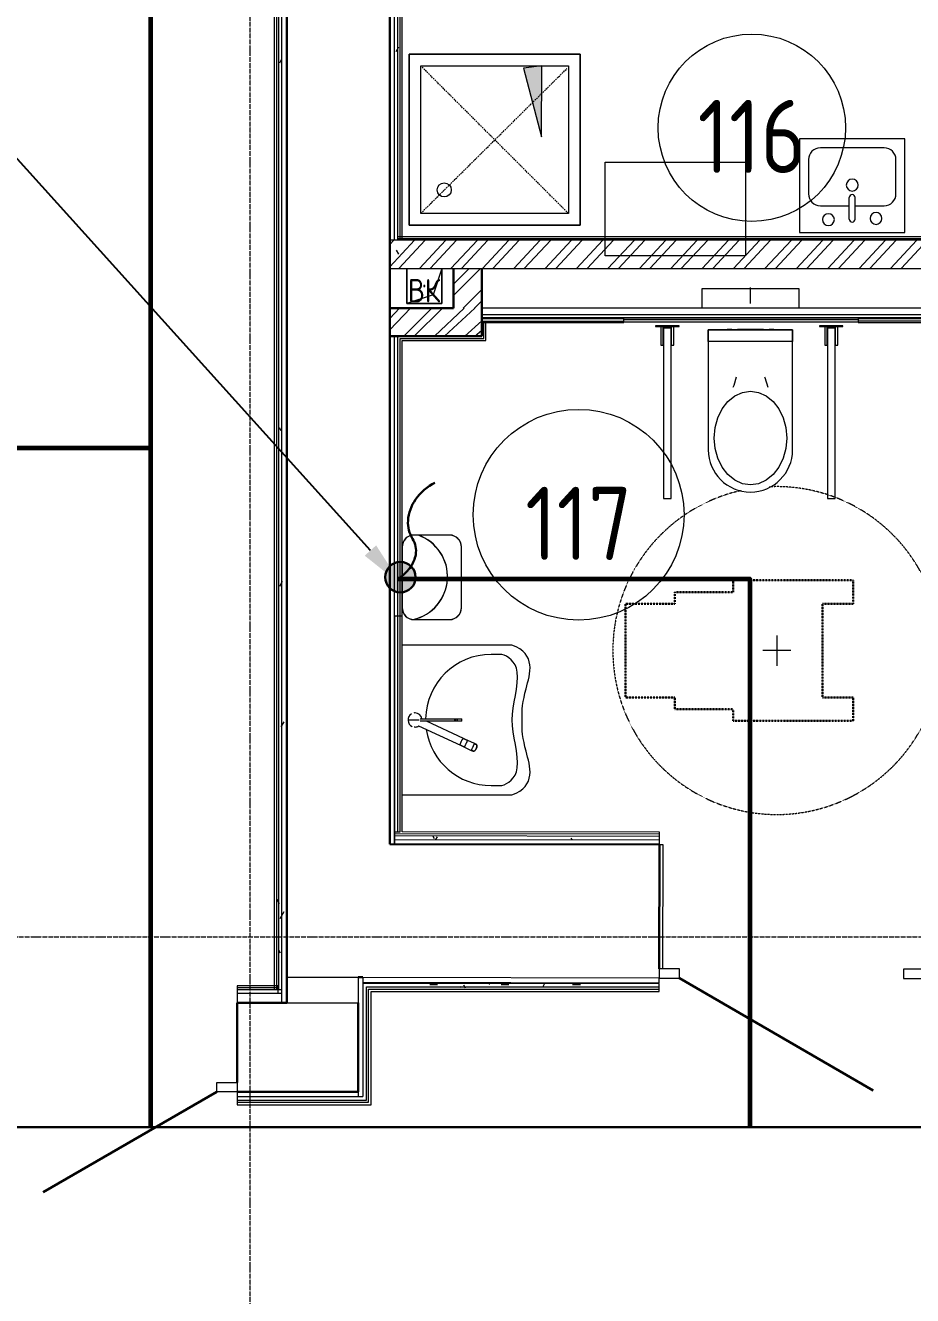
# Model space of a CAD drawing. Header units: millimetres. Extents: x -32 to 417638015, y -35 to 175284279.
# Drawn here: x 416273945 to 416277732, y 175243113 to 175248537 of the extents above; entities that cross this region are included whole.
import ezdxf
from ezdxf import colors
from ezdxf.entities.mleader import LeaderData, LeaderLine
from ezdxf.math import Vec2, Vec3

# ---------------------------------------------------------------- set-up
doc = ezdxf.new("R2010")
doc.units = ezdxf.units.MM
for name, pattern in [('200_ШТРИХ__ш1_п0_6_', [1.6, 1, -0.6]), ('ADSK_Линия сетки', [25, 20, -2.5, 0, -2.5]), ('HIDDEN', [9.524999999999999, 6.35, -3.174999999999999])]:
    doc.linetypes.add(name, pattern=pattern)
for name, color, linetype, lineweight in [('_ЭМ_гофра', 5, 'Continuous', 60), ('_ЭМ_ТХобщее_слой', 7, 'Continuous', 30), ('Аннотация', 7, 'Continuous', 18), ('Двери', 7, 'Continuous', 9), ('Мебель', 7, 'Continuous', 18), ('Обобщенные модели', 7, 'Continuous', 18), ('Оси', 253, 'Continuous', 9), ('Перекрытие', 7, 'Continuous', 18), ('Сантехника', 7, 'Continuous', 18), ('Стены внутренние', 7, 'Continuous', 18), ('Стены несущие', 7, 'Continuous', 30), ('Стены отделка', 7, 'Continuous', 30), ('Стены штриховка', 7, 'Continuous', 9), ('ТХ', 5, 'Continuous', 0), ('ШТРИХОВКА', 252, 'Continuous', 15), ('ЭМ_Лоток 1_2', 162, 'Continuous', 30), ('ЭОМ_Кабельный вывод', 1, 'Continuous', 35)]:
    doc.layers.add(name, color=color, linetype=linetype, lineweight=lineweight)
doc.layers.add('_ЭМ_Надписи', color=7, linetype='Continuous')
doc.layers.add('ЭОМ_Лотки рабочие', color=5, linetype='Continuous')
doc.layers.add('Линии', color=7, linetype='Continuous', lineweight=9, true_color=0x00a600)
doc.styles.add('GOST Common', font='GOST_Common.ttf', dxfattribs={"width": 0.9, "height": 349.9999999999996})
doc.styles.add('GOST Common_5', font='GOST_Common.ttf', dxfattribs={"width": 0.9, "height": 200})
doc.styles.add('ЭОМ', font='isocpeur.ttf', dxfattribs={"width": 0.85, "height": 250})
doc.linetypes.add('Cable in the tray', pattern='A,5,[130,ltypeshp.shx,S=1,R=0,X=0,Y=0],1.5,[130,ltypeshp.shx,S=1.5,R=90,X=0,Y=-1],1,[130,ltypeshp.shx,S=1,R=0,X=0.5,Y=0],5', length=12.5)
pattern_1 = [(0, (557.2005734382547, 188.9018102923583), (406.4, 101.6), [33.528, -271.272, 33.528, -271.272, -1625.6]), (0, (557.2005734382547, 188.9018102923583), (406.4, 101.6), [-609.6, 33.528, -576.072, 33.528, -271.272, -711.2]), (0, (557.2005734382547, 188.9018102923583), (406.4, 101.6), [-1524, 33.528, -169.672, 33.528, -474.472]), (120, (709.6005734382488, 239.7018102923575), (-291.1881810244989, 301.1527240979959), [33.52799999999996, -271.2719999999997, 33.52799999999996, -271.2719999999997, -1625.599999999999]), (120, (709.6005734382488, 239.7018102923575), (-291.1881810244989, 301.1527240979959), [-609.5999999999995, 33.52799999999996, -576.0719999999994, 33.52799999999996, -271.2719999999997, -711.1999999999995]), (120, (709.6005734382488, 239.7018102923575), (-291.1881810244989, 301.1527240979959), [-1523.999999999999, 33.52799999999996, -169.6719999999999, 33.52799999999996, -474.4719999999997]), (240, (760.4005734382372, 442.9018102923583), (-115.2118189755009, -402.7527240979958), [33.528, -271.272, 33.528, -271.272, -1625.6]), (240, (760.4005734382372, 442.9018102923583), (-115.2118189755009, -402.7527240979958), [-609.6, 33.528, -576.072, 33.528, -271.272, -711.2]), (240, (760.4005734382372, 442.9018102923583), (-115.2118189755009, -402.7527240979958), [-1524, 33.528, -169.672, 33.528, -474.472])]
pattern_2 = [(45, (-80088.8541239716, -137.1674539711785), (-67.35192090801866, 67.35192090801866), []), (45, (-80043.9528239716, -137.1674539711785), (-67.35192090801866, 67.35192090801866), [])]

# ---------------------------------------------------------------- blocks, each defined once
blk = doc.blocks.new('ТХ 1 этаж.')
at = {"layer": 'ТХ', "color": 252, "true_color": 0x939598}
blk.add_lwpolyline([(19078.07886979583, 14487.70455286757), (19078.07886979583, 14887.70455286757), (19678.07886979583, 14887.70455286757), (19678.07886979583, 14487.70455286757)], close=True, dxfattribs=at)
blk.add_lwpolyline([(18464.53877572418, 12984.95392945956), (18464.53877572418, 13244.74919370364, 0.414213562373095), (18414.53877572418, 13294.74919370364), (18261.67886976601, 13294.74919370364, 0.414213562373095), (18211.67886979581, 13244.74919370364), (18211.67886979581, 12984.95392945956, 0.414213562373095), (18261.67886979581, 12934.95392945956), (18414.53877572418, 12934.95392945956, 0.414213562373095)], format="xyb", close=True, dxfattribs=at)
blk.add_arc((18217.87488083245, 13118.01842663239), 187.6203580277616, 282.6521869710472, 70.3832653638703, dxfattribs=at)
blk = doc.blocks.new('1 этаж')
at = {"layer": 'Аннотация', "lineweight": 9}
blk.add_hatch(color=8, dxfattribs=at).paths.add_polyline_path([(11950.01762056944, 16551.51050131047), (11951.94346823019, 16854.09306082386), (11873.56371744454, 16844.28125618168)])
at = {"layer": 'Стены внутренние', "lineweight": 9}
h = blk.add_hatch(dxfattribs=at)
h.set_pattern_fill('FP_12', color=8, style=0, pattern_type=2)
h.set_pattern_definition(pattern_1)
h.paths.add_polyline_path([(10827.20057343825, 13184.18461963172), (10842.20057343828, 13184.18461963172), (10841.80265468202, 20254.06065439481), (10827.20057343825, 20254.06065439481), (10827.20057343825, 13565.80065126472)])
h = blk.add_hatch(dxfattribs=at)
h.set_pattern_fill('FP_12', color=8, style=0, pattern_type=2)
h.set_pattern_definition(pattern_1)
h.paths.add_polyline_path([(11322.20057343831, 16045.58391357237), (11337.20057343828, 16045.58391357237), (11337.20057343828, 17582.47751911656), (11322.20057343831, 17582.47751911656), (11322.20057343831, 16046.83714266822)])
h = blk.add_hatch(dxfattribs=at)
h.set_pattern_fill('FP_12', color=8, style=0, pattern_type=2)
h.set_pattern_definition(pattern_1)
h.paths.add_polyline_path([(11337.25209458472, 13583.56229090353), (11337.20057343828, 14503.52753709914), (11322.25209458472, 14503.52753709914), (11322.25209458472, 13583.59280417143)])
h = blk.add_hatch(dxfattribs=at)
h.set_pattern_fill('FP_12', color=8, style=0, pattern_type=2)
h.set_pattern_definition(pattern_1)
h.paths.add_polyline_path([(14277.19548660668, 13544.58173726717), (14277.20057343825, 13559.58120841387), (13876.09424904492, 13560.39769560401), (13583.22889943796, 13560.99344752907), (13583.19838623246, 13545.9934785643), (14262.20057343828, 13544.61224018736)])
h.paths.add_polyline_path([(12453.20072421964, 13548.29213999142), (12453.16003994687, 13563.29225378737), (11322.23211375962, 13565.5928075744), (11322.24096871255, 13550.59275852626), (12453.16003994687, 13548.2927623474)])
h = blk.add_hatch(dxfattribs=at)
h.set_pattern_fill('FP_12', color=8, style=0, pattern_type=2)
h.set_pattern_definition(pattern_1)
h.paths.add_polyline_path([(10842.20057343828, 12909.18461963166), (10842.20057343828, 13184.18461963172), (10827.20057343825, 13184.18461963172), (10827.20057343831, 12909.18461963166), (10832.60874032404, 12909.18461963166)])
h = blk.add_hatch(dxfattribs=at)
h.set_pattern_fill('FP_12', color=8, style=0, pattern_type=2)
h.set_pattern_definition(pattern_1)
h.paths.add_polyline_path([(11187.94412380451, 12452.68461963167), (11202.94412380451, 12453.69899012192), (11202.94412380451, 12935.58917363557), (11187.94412380451, 12935.58917363557), (11187.94412380451, 12453.26425991182)])
h = blk.add_hatch(dxfattribs=at)
h.set_pattern_fill('FP_12', color=8, style=0, pattern_type=2)
h.set_pattern_definition(pattern_1)
h.paths.add_polyline_path([(11764.92229798407, 12920.58917363552), (12451.92383963417, 12920.58917363552), (12451.95435290216, 12935.58917363557), (11202.94412380451, 12935.58917363562), (11202.94412380451, 12920.58917363559), (11322.20028443949, 12920.58917363552)])
h.paths.add_polyline_path([(14403.88723681014, 12920.58917363559), (14665.44412380451, 12920.58917363559), (14665.44412380451, 12933.79069285321), (13581.95751590497, 12935.58917363562), (13581.99820017873, 12920.58917363559), (14277.20066184999, 12920.58917363559)])
h = blk.add_hatch(dxfattribs=at)
h.set_pattern_fill('FP_12', color=8, style=0, pattern_type=2)
h.set_pattern_definition(pattern_1)
h.paths.add_polyline_path([(10825.70057343828, 12892.68461963172), (10825.70057343828, 12907.6846196317), (10650.38174886655, 12907.6846196317), (10650.38174886655, 12892.68461963172), (10709.33632245363, 12892.68461963172)])
h = blk.add_hatch(dxfattribs=at)
h.set_pattern_fill('FP_12', color=8, style=0, pattern_type=2)
h.set_pattern_definition(pattern_1)
h.paths.add_polyline_path([(11117.0886627099, 12437.68461963163), (11202.94412380451, 12437.68461963163), (11202.94412380451, 12452.68461963167), (10650.38174886655, 12452.68461963167), (10650.38174886655, 12437.68461963163), (11114.90260441913, 12437.68461963163)])
h.paths.add_polyline_path([(9595.381748866523, 12437.68461963169), (9620.381748866552, 12437.68461963169), (9620.381748866552, 12452.68461963167), (9156.38174886658, 12452.68461963167), (9156.38174886658, 12437.68461963169), (9457.200573438313, 12437.68461963169)])
at = {"layer": 'Стены штриховка', "lineweight": 9}
h = blk.add_hatch(dxfattribs=at)
h.set_pattern_fill('ANSI32', color=8, scale=10)
h.set_pattern_definition([(45, (-31496.66335460375, 188.9018102923583), (-67.35192090801866, 67.35192090801866), []), (45, (-31451.76205460375, 188.9018102923583), (-67.35192090801866, 67.35192090801866), [])])
h.paths.add_polyline_path([(14297.20057343831, 16109.08391357234), (11302.20057343828, 16109.08391357234), (11302.20057343828, 15989.08391357235), (14297.20057343828, 15989.08391357235)])
h.paths.add_polyline_path([(14297.20057343828, 15819.08391357235), (14297.20057343828, 15699.08391357238), (13744.70057343825, 15699.08391357238), (13744.70057343825, 15819.08391357235)])
h = blk.add_hatch(dxfattribs=at)
h.set_pattern_fill('ANSI32', color=8, scale=10)
h.set_pattern_definition(pattern_2)
h.paths.add_polyline_path([(11694.70057343831, 15989.08391357235), (11574.70057343828, 15989.08391357235), (11574.70057343828, 15819.08391357236), (11694.70057343831, 15819.08391357236)])
h = blk.add_hatch(dxfattribs=at)
h.set_pattern_fill('ANSI32', color=8, scale=10)
h.set_pattern_definition(pattern_2)
h.paths.add_polyline_path([(11302.20057343825, 15819.08391357235), (11302.20057343825, 15699.08391357238), (11694.70057343831, 15699.08391357238), (11694.70057343831, 15819.08391357235)])
at = {"layer": 'Аннотация', "color": 8, "lineweight": 9}
for p, q in [((11951.94346823019, 16854.09306082386), (11873.56371744454, 16844.28125618168)), ((11873.56371744454, 16844.28125618168), (11950.01762056944, 16551.51050131047)), ((11950.01762056944, 16551.51050131047), (11951.94346823019, 16854.09306082386))]:
    blk.add_line(p, q, dxfattribs=at)
at = {"layer": 'Двери', "color": 8}
for p, q in [((12452.0819067111, 12998.29327794949), (12452.00053816501, 12958.29336071008)), ((12539.08172670682, 12998.11630136174), (12452.0819067111, 12998.29327794949)), ((12539.00035816072, 12958.11638412233), (12539.08172670682, 12998.11630136174)), ((13495.07974872873, 12996.17159311015), (13494.99838018264, 12956.17167587074)), ((13582.07956872445, 12995.9946165224), (13495.07974872873, 12996.17159311015)), ((12452.00053816501, 12958.29336071008), (12539.00035816072, 12958.11638412233)), ((13494.99838018264, 12956.17167587074), (13581.99820017836, 12955.99469928299)), ((10563.38174886654, 12512.68461963166), (10650.38174886654, 12512.68461963166)), ((10563.38174886654, 12472.68461963166), (10563.38174886654, 12512.68461963166)), ((10650.38174886654, 12512.68461963166), (10650.38174886654, 12472.68461963166)), ((10650.38174886654, 12472.68461963166), (10563.38174886654, 12472.68461963166))]:
    blk.add_line(p, q, dxfattribs=at)
at = {"layer": 'Двери', "color": 8, "lineweight": 30}
for p, q in [((12539.00035816072, 12958.11638412233), (13365.94657707358, 12478.43320636254)), ((10563.38174886654, 12472.68461963166), (9822.064003227062, 12044.68461963166))]:
    blk.add_line(p, q, dxfattribs=at)
at = {"layer": 'Линии', "color": 8}
for centre, radius in [((12848.01765473699, 16589.54846323747), 400), ((12108.7519070725, 14937.05549178598), 450.0000000000006)]:
    blk.add_circle(centre, radius, dxfattribs=at)
at = {"layer": 'Мебель', "color": 8, "linetype": '200_ШТРИХ__ш1_п0_6_', "lineweight": 30}
for p, q in [((12768.86777773959, 14656.97910639493), (12768.86777773959, 14606.97910639493)), ((13280.06653598185, 14656.97910639492), (12768.86777773959, 14656.97910639493)), ((13280.06653598185, 14656.97910639492), (13280.06653598185, 14556.97910639492)), ((12518.86777773958, 14556.97910639493), (12518.86777773959, 14606.97910639493)), ((12768.86777773959, 14606.97910639493), (12518.86777773959, 14606.97910639493)), ((12518.86777773958, 14556.97910639493), (12308.86777773959, 14556.97910639493)), ((12308.86777773959, 14556.97910639493), (12308.86777773958, 14156.97910639493)), ((13150.06653598185, 14556.97910639492), (13280.06653598185, 14556.97910639492)), ((13150.06653598185, 14556.97910639492), (13150.06653598184, 14156.97910639492)), ((12518.86777773958, 14156.97910639493), (12308.86777773958, 14156.97910639493)), ((12518.86777773958, 14156.97910639493), (12518.86777773958, 14106.97910639493)), ((12768.86777773958, 14106.97910639492), (12518.86777773958, 14106.97910639493)), ((12768.86777773958, 14056.97910639492), (12768.86777773958, 14106.97910639492)), ((13150.06653598184, 14156.97910639492), (13280.06653598184, 14156.97910639492)), ((13280.06653598184, 14156.97910639492), (13280.06653598184, 14056.97910639492)), ((13280.06653598184, 14056.97910639492), (12768.86777773958, 14056.97910639492))]:
    blk.add_line(p, q, dxfattribs=at)
at = {"layer": 'Мебель', "color": 8}
for p, q in [((12954.70057343828, 14421.97910639492), (12954.70057343828, 14291.97910639492)), ((13015.06653598185, 14356.97910639492), (12895.06653598185, 14356.97910639492))]:
    blk.add_line(p, q, dxfattribs=at)
at = {"layer": 'Мебель', "color": 8, "linetype": '200_ШТРИХ__ш1_п0_6_', "lineweight": 9}
for radius, start, end in [(699.9999999999999, 102.5117130914647, 270), (700.0000000000006, 270, 92.54187061260528)]:
    blk.add_arc((12954.70057343828, 14356.97910639492), radius, start, end, dxfattribs=at)
at = {"layer": 'Обобщенные модели', "color": 8}
for p, q in [((11374.70057343828, 15839.08391357234), (11374.70057343828, 15989.08391357235)), ((11374.70057343828, 15989.08391357235), (11374.70057343828, 15839.08391357234)), ((11524.70057343828, 15989.08391357235), (11487.20057343829, 15876.58391357234)), ((11524.70057343828, 15989.08391357235), (11524.70057343828, 15839.08391357234)), ((11524.70057343828, 15839.08391357234), (11524.70057343828, 15989.08391357235)), ((11487.20057343829, 15876.58391357234), (11374.70057343828, 15839.08391357234)), ((11524.70057343828, 15839.08391357234), (11374.70057343828, 15839.08391357234)), ((11374.70057343828, 15839.08391357234), (11524.70057343828, 15839.08391357234)), ((12537.20057343829, 15744.08391357237), (12437.2005734383, 15744.08391357237)), ((12437.2005734383, 15744.08391357237), (12437.2005734383, 15741.08391357234)), ((12437.2005734383, 15741.08391357234), (12537.20057343829, 15741.08391357234)), ((12459.00057343829, 15741.08391357234), (12470.20057343829, 15741.08391357234)), ((12459.00057343828, 15741.08391357234), (12459.00057343828, 15661.08391357234)), ((12470.20057343828, 15661.08391357234), (12470.20057343828, 15741.08391357234)), ((12470.63844106178, 15735.14604594886), (12470.63844106178, 15739.8462798616)), ((12471.2005734383, 15734.58391357234), (12470.63844106178, 15735.14604594886)), ((12471.2005734383, 15734.58391357234), (12503.2005734383, 15734.58391357234)), ((12471.2005734383, 15734.58391357234), (12471.2005734383, 15006.08391357235)), ((12503.2005734383, 15734.58391357237), (12503.7627058148, 15735.14604594887)), ((12503.20057343831, 15006.08391357235), (12503.20057343831, 15734.58391357234)), ((12503.7627058148, 15735.14604594887), (12503.7627058148, 15739.8462798616)), ((12504.20057343829, 15741.08391357234), (12515.40057343829, 15741.08391357234)), ((12504.2005734383, 15741.08391357234), (12504.2005734383, 15661.08391357234)), ((12515.4005734383, 15661.08391357234), (12515.4005734383, 15741.08391357234)), ((12537.20057343829, 15741.08391357234), (12537.20057343829, 15744.08391357237)), ((13237.20057343829, 15744.08391357237), (13137.2005734383, 15744.08391357237)), ((13137.2005734383, 15744.08391357237), (13137.2005734383, 15741.08391357234)), ((13137.2005734383, 15741.08391357234), (13237.20057343829, 15741.08391357234)), ((13159.00057343829, 15741.08391357234), (13170.20057343829, 15741.08391357234)), ((13159.00057343828, 15741.08391357234), (13159.00057343828, 15661.08391357234)), ((13170.20057343828, 15661.08391357234), (13170.20057343828, 15741.08391357234)), ((13170.63844106178, 15735.14604594886), (13170.63844106178, 15739.8462798616)), ((13171.2005734383, 15734.58391357234), (13170.63844106178, 15735.14604594886)), ((13171.2005734383, 15734.58391357234), (13203.2005734383, 15734.58391357234)), ((13171.2005734383, 15734.58391357234), (13171.2005734383, 15006.08391357235)), ((13203.2005734383, 15734.58391357237), (13203.7627058148, 15735.14604594887)), ((13203.20057343831, 15006.08391357235), (13203.20057343831, 15734.58391357234)), ((13203.7627058148, 15735.14604594887), (13203.7627058148, 15739.8462798616)), ((13204.20057343829, 15741.08391357234), (13215.40057343829, 15741.08391357234)), ((13204.2005734383, 15741.08391357234), (13204.2005734383, 15661.08391357234)), ((13215.4005734383, 15661.08391357234), (13215.4005734383, 15741.08391357234)), ((13237.20057343829, 15741.08391357234), (13237.20057343829, 15744.08391357237)), ((12459.00057343828, 15661.08391357234), (12470.20057343828, 15661.08391357234)), ((12504.2005734383, 15661.08391357234), (12515.4005734383, 15661.08391357234)), ((13159.00057343828, 15661.08391357234), (13170.20057343828, 15661.08391357234)), ((13204.2005734383, 15661.08391357234), (13215.4005734383, 15661.08391357234)), ((12471.2005734383, 15006.08391357235), (12503.20057343831, 15006.08391357235)), ((13171.2005734383, 15006.08391357235), (13203.20057343831, 15006.08391357235))]:
    blk.add_line(p, q, dxfattribs=at)
for centre, radius, start, end in [((11449.70057343828, 15914.08391357234), 2.500000000000002, 0, 180), ((11449.70057343828, 15914.08391357234), 2.499999999999998, 120.0000000000103, 180), ((11449.70057343828, 15914.08391357234), 2.500000000000002, 180, 0), ((11449.70057343828, 15914.08391357234), 2.499999999999999, 239.9999999999897, 345.0000000000056), ((11449.70057343828, 15914.08391357234), 2.500000000000002, 14.99999999999445, 90), ((12471.87607477252, 15739.8462798616), 1.237633710743427, 90, 180), ((12502.52507210405, 15739.8462798616), 1.237633710743428, 0, 90), ((13171.87607477252, 15739.8462798616), 1.237633710743427, 90, 180), ((13202.52507210405, 15739.8462798616), 1.237633710743428, 0, 90)]:
    blk.add_arc(centre, radius, start, end, dxfattribs=at)
at = {"layer": 'Оси', "color": 8, "linetype": 'ADSK_Линия сетки'}
for p, q in [((10706.76592647669, -4162.595295516306), (10706.76592647674, 21955.21979350086)), ((-9557.527964694405, 13133.90181029196), (56672.20057343819, 13133.90181029175))]:
    blk.add_line(p, q, dxfattribs=at)
at = {"layer": 'Перекрытие', "color": 8}
for p, q in [((12453.16003994687, 13528.29218137169), (12468.1600089116, 13528.2616681669)), ((12468.1600089116, 13528.2616681669), (12467.08187567588, 12998.2627647447))]:
    blk.add_line(p, q, dxfattribs=at)
at = {"layer": 'Сантехника', "color": 8}
for p, q in [((12114.70057343829, 16904.08391357234), (11384.70057343829, 16904.08391357234)), ((11384.70057343829, 16904.08391357234), (11384.70057343828, 16174.08391357234)), ((11384.70057343829, 16904.08391357234), (12114.70057343829, 16904.08391357234)), ((11384.70057343828, 16174.08391357234), (11384.70057343829, 16904.08391357234)), ((12114.70057343828, 16174.08391357234), (12114.70057343829, 16904.08391357234)), ((12114.70057343829, 16904.08391357234), (12114.70057343828, 16174.08391357234)), ((11434.70057343825, 16854.08391357236), (12064.70057343824, 16854.08391357235)), ((11434.70057343824, 16224.08391357237), (11434.70057343825, 16854.08391357236)), ((12064.70057343824, 16854.08391357235), (12064.70057343823, 16224.08391357236)), ((13501.60057343827, 16542.28391357233), (13051.60057343827, 16542.28391357233)), ((13051.60057343827, 16542.28391357233), (13051.60057343827, 16142.28391357233)), ((13501.60057343827, 16542.28391357232), (13051.60057343827, 16542.28391357232)), ((13051.60057343827, 16542.28391357232), (13051.60057343827, 16142.28391357233)), ((13412.70057343827, 16504.18391357233), (13140.50057343827, 16504.18391357233)), ((13501.60057343827, 16142.28391357233), (13501.60057343827, 16542.28391357233)), ((13501.60057343827, 16142.28391357233), (13501.60057343827, 16542.28391357232)), ((13089.70057343827, 16453.38391357234), (13089.70057343827, 16307.38391357234)), ((13463.50057343827, 16307.38391357233), (13463.50057343827, 16453.38391357233)), ((13263.90057343828, 16199.43391357233), (13263.90057343828, 16291.48391357233)), ((13289.30057343828, 16199.43391357233), (13289.30057343828, 16291.48391357233)), ((12064.70057343823, 16224.08391357236), (11434.70057343824, 16224.08391357237)), ((13140.50057343828, 16256.58391357234), (13263.90057343828, 16256.58391357234)), ((13289.30057343828, 16256.58391357234), (13412.70057343827, 16256.58391357234)), ((11384.70057343828, 16174.08391357234), (12114.70057343828, 16174.08391357234)), ((12114.70057343828, 16174.08391357234), (11384.70057343828, 16174.08391357234)), ((13051.60057343827, 16142.28391357233), (13501.60057343827, 16142.28391357233)), ((13051.60057343827, 16142.28391357233), (13501.60057343827, 16142.28391357233)), ((12634.20057343825, 15901.20028606358), (12634.20057343825, 15819.08391357236)), ((13050.20057333377, 15901.20028606358), (12634.20057343825, 15901.20028606358)), ((12842.20057343825, 15839.50028606359), (12842.20057343825, 15907.50028606359)), ((13050.20057333377, 15819.08391357235), (13050.20057333377, 15901.20028606358)), ((12514.70057343826, 15776.20028606356), (12514.70057343826, 15779.08391357237)), ((12587.20057343826, 15779.08391357237), (12587.20057343826, 15776.20028606356)), ((13097.20057333378, 15776.20028606356), (13097.20057333378, 15779.08391357237)), ((13169.70057343827, 15779.08391357236), (13169.70057343827, 15776.20028606356)), ((12662.20047066109, 15727.20028606357), (12662.20047066109, 15214.12351567671)), ((13022.20067621542, 15727.20028606357), (12662.20047066109, 15727.20028606357)), ((12662.20047055661, 15727.20028606357), (13022.20067631991, 15727.20028606357)), ((12662.20047055661, 15677.20028606357), (12662.20047055661, 15727.20028606357)), ((13022.20067631991, 15677.20028606357), (12662.20047055661, 15677.20028606357)), ((12742.20057343827, 15728.20028606359), (12742.20057343827, 15727.20028606359)), ((12762.20057343825, 15728.20028606357), (12742.20057343825, 15728.20028606357)), ((12762.20057343825, 15728.20028606357), (12742.20057343825, 15728.20028606357)), ((12762.20057343827, 15727.20028606359), (12762.20057343827, 15728.20028606359)), ((12787.20057343827, 15728.20028606359), (12787.20057343827, 15727.20028606359)), ((12897.20057343825, 15728.20028606357), (12787.20057343825, 15728.20028606357)), ((12789.07465299236, 15728.20028606357), (12787.20057343825, 15728.20028606357)), ((12897.20057343825, 15728.20028606357), (12895.32649388415, 15728.20028606357)), ((12897.20057343827, 15727.20028606359), (12897.20057343827, 15728.20028606359)), ((12922.20057343827, 15728.20028606359), (12922.20057343827, 15727.2002860636)), ((12942.20057343825, 15728.20028606357), (12922.20057343825, 15728.20028606357)), ((12942.20057343825, 15728.20028606357), (12922.20057343825, 15728.20028606357)), ((12942.20057343827, 15727.2002860636), (12942.20057343827, 15728.20028606359)), ((13022.20067621542, 15214.12351567671), (13022.20067621542, 15727.20028606357)), ((13022.20067631991, 15727.20028606357), (13022.20067631991, 15677.20028606357)), ((11823.17653072794, 14380.55629989976), (11355.25209458472, 14380.55629989973)), ((11780.20057343827, 14340.55629989976), (11735.20057343827, 14340.55629989975)), ((11380.20057343829, 14060.55629989975), (11428.0678593485, 14060.55629989974)), ((11578.02731211442, 14055.55629989975), (11432.2213914957, 14055.55629989974)), ((11432.38731128649, 14065.55629989974), (11578.02731211442, 14065.55629989975)), ((11617.59662444297, 13981.57475205165), (11458.94268309269, 14055.55629989975)), ((11578.02731211442, 14065.55629989975), (11583.93389286191, 14065.55629989975)), ((11578.02731211442, 14065.55629989975), (11578.02731211442, 14055.55629989975)), ((11583.93389286191, 14055.55629989975), (11578.02731211442, 14055.55629989975)), ((11583.93389286191, 14065.55629989975), (11591.98002381708, 14065.55629989975)), ((11583.93389286191, 14055.55629989975), (11583.93389286191, 14065.55629989975)), ((11591.98002381708, 14055.55629989975), (11583.93389286191, 14055.55629989975)), ((11591.98002381708, 14065.55629989975), (11610.05237591442, 14065.55629989975)), ((11591.98002381708, 14055.55629989975), (11591.98002381708, 14065.55629989975)), ((11610.05237591442, 14055.55629989975), (11591.98002381708, 14055.55629989975)), ((11610.05237591442, 14055.55629989975), (11610.05237591442, 14065.55629989975)), ((11425.47998454532, 14035.70257448197), (11604.01556116001, 13952.45006785344)), ((11621.48485667179, 13944.30400157372), (11650.4990962956, 13930.7744394416)), ((11664.08015957858, 13959.89912363981), (11635.06591995476, 13973.42868577193)), ((11669.87643600331, 13956.8944087202), (11671.31823143621, 13956.52395530229)), ((11735.2005734383, 13780.55629989975), (11780.2005734383, 13780.55629989975)), ((11355.25209458472, 13740.55629989973), (11823.17653072798, 13740.55629989976))]:
    blk.add_line(p, q, dxfattribs=at)
at = {"layer": 'Сантехника', "color": 8, "linetype": 'HIDDEN', "lineweight": 9}
for p, q in [((12064.70057343823, 16224.08391357236), (11434.70057343825, 16854.08391357236)), ((11434.70057343824, 16224.08391357237), (12059.35536705895, 16843.33910612774))]:
    blk.add_line(p, q, dxfattribs=at)
at = {"layer": 'Сантехника', "color": 8, "flags": 128}
for points in [[(12780.46117149986, 15524.97681773161), (12770.53987826288, 15489.55758406372), (12767.20497796063, 15480.92784437829)], [(12917.19616891592, 15480.92784437828), (12904.47603466683, 15522.32836830936), (12903.93997537668, 15524.97681773161)], [(12842.20057343825, 15064.70028606357), (12807.70982867502, 15069.71470362721), (12774.94859387503, 15084.50651248309), (12745.55965415015, 15108.33398956997), (12721.01669365571, 15140.00232569183), (12702.55039891338, 15177.92353824006), (12691.08674705007, 15220.19609927231), (12687.20057343825, 15264.70028606357), (12691.08674705007, 15309.20447285484), (12702.55039891338, 15351.47703388708), (12721.01669365571, 15389.39824643532), (12745.55965415015, 15421.06658255718), (12774.94859387503, 15444.89405964406), (12807.70982867502, 15459.68586849994), (12842.20057343825, 15464.70028606357)], [(12842.20057343825, 15464.70028606357), (12876.69131820148, 15459.68586849994), (12909.45255300147, 15444.89405964406), (12938.84149272636, 15421.06658255718), (12963.3844532208, 15389.39824643532), (12981.85074796313, 15351.47703388708), (12993.31439982643, 15309.20447285484), (12997.20057343825, 15264.70028606357), (12993.31439982643, 15220.19609927231), (12981.85074796313, 15177.92353824006), (12963.3844532208, 15140.00232569183), (12938.84149272636, 15108.33398956997), (12909.45255300148, 15084.50651248309), (12876.69131820148, 15069.71470362721), (12842.20057343825, 15064.70028606357)], [(11621.48485667179, 13944.30400157372), (11612.53090915698, 13948.4792958706), (11604.01556116001, 13952.45006785344)], [(11604.01556116001, 13952.45006785344), (11612.53090915698, 13948.4792958706), (11621.48485667179, 13944.30400157372)], [(11617.59662444297, 13981.57475205165), (11626.11197243995, 13977.60398006881), (11635.06591995476, 13973.42868577193)], [(11635.06591995476, 13973.42868577193), (11626.11197243995, 13977.60398006881), (11617.59662444297, 13981.57475205165)], [(11674.10054022919, 13952.57107011386), (11674.40822068606, 13950.45600598258), (11674.37943185435, 13948.0516754931), (11674.01515410321, 13945.43995523656), (11673.32779247453, 13942.70978421388), (11672.3407542442, 13939.95413512477), (11671.08765181531, 13937.26684829392), (11669.61115808816, 13934.7394360513), (11667.96155328576, 13932.45796638954), (11666.19501272118, 13930.50013202165), (11664.37169381461, 13928.93260464887), (11662.55368750458, 13927.80876453583), (11660.80290381553, 13927.16688270969), (11659.17896358615, 13927.02881768618), (11657.73716815325, 13927.39927110409)], [(11664.08015957858, 13959.89912363981), (11668.91586337072, 13957.64419792896), (11671.31823143623, 13956.5239553023)], [(11671.31823143623, 13956.5239553023), (11668.91586337072, 13957.64419792896), (11664.08015957858, 13959.89912363981)], [(11671.31823143621, 13956.52395530229), (11672.52878345841, 13955.65759878981), (11673.46686817268, 13954.32484191469)], [(11657.73716815326, 13927.39927110411), (11655.33480008776, 13928.51951373076), (11650.4990962956, 13930.7744394416)], [(11650.4990962956, 13930.7744394416), (11655.33480008776, 13928.51951373076), (11657.73716815326, 13927.39927110411)], [(11657.73716815325, 13927.39927110409), (11656.52661613105, 13928.26562761658), (11655.58853141678, 13929.5983844917)]]:
    blk.add_lwpolyline(points, dxfattribs=at)
at = {"layer": 'Сантехника', "color": 8}
blk.add_circle((11534.70057343827, 16324.08391357235), 30.00000000000216, dxfattribs=at)
for centre, radius, start, end in [((13140.50057343827, 16453.38391357234), 50.79999999999804, 90, 180), ((13412.70057343827, 16453.38391357233), 50.79999999999976, 0, 90), ((13276.60057343827, 16344.62931468597), 25.39999999999977, 0, 180), ((13276.60057343827, 16344.62931468597), 25.39999999999978, 180, 0), ((13140.50057343828, 16307.38391357234), 50.80000000000864, 180, 270), ((13276.60057343827, 16291.48391357233), 12.69999999999997, 0, 180), ((13412.70057343828, 16307.38391357233), 50.79999999999228, 270, 0), ((13175.00057343827, 16197.31598236502), 25.40000000000013, 0, 180), ((13378.20057343827, 16202.51270712633), 25.40000000000022, 0, 180), ((13175.00057343827, 16197.31598236502), 25.40000000000011, 180, 0), ((13276.60057343827, 16199.43391357233), 12.7, 180, 0), ((13378.20057343827, 16202.51270712633), 25.40000000000019, 180, 0), ((12842.2005734905, 15214.12351567671), 180.0001028294098, 180, 0), ((11735.20057343828, 14060.55629989975), 280.0000000000011, 90, 178.9749886893195), ((11410.20057343829, 14060.55629989974), 29.99999999999999, 120.0000000000103, 246.7227483284272), ((11410.20057343829, 14060.55629989974), 30.00000000000001, 90, 98.86365035090331), ((11410.20057343829, 14060.55629989974), 29.99999999999999, 9.659258262919696, 90), ((11410.20057343829, 14060.55629989974), 29.99999999999998, 261.9055799764085, 270), ((11410.20057343829, 14060.55629989974), 30.00000000000003, 270, 302.9544311925608), ((11735.20057343828, 14060.55629989975), 280.000000000001, 188.3259133130696, 270)]:
    blk.add_arc(centre, radius, start, end, dxfattribs=at)
for points, knots in [([(11868.14959783272, 14060.55629989977), (11864.03392901888, 14101.7988063397), (11878.7425694985, 14191.60721494176), (11930.00268978364, 14341.67475776251), (11823.17653072794, 14380.55629989976)], [-0.7155520420269466, -0.7155520420269466, -0.7155520420269466, -0.7155520420269466, -0.3972744194320854, 0, 0, 0, 0]), ([(11825.20057343828, 14060.55629989976), (11825.20057343828, 14122.26811886456), (11878.55363960733, 14289.82739255261), (11805.98881169561, 14333.38047000416), (11780.20057343827, 14340.55629989976)], [0, 0, 0, 0, 0.3523533685008948, 0.6664917107250055, 0.6664917107250055, 0.6664917107250055, 0.6664917107250055]), ([(11780.2005734383, 13780.55629989975), (11805.98881169564, 13787.73212979536), (11878.55363960736, 13831.28520724691), (11825.20057343829, 13998.84448093495), (11825.20057343828, 14060.55629989976)], [0, 0, 0, 0, 0.3141383422241107, 0.6664917107250055, 0.6664917107250055, 0.6664917107250055, 0.6664917107250055]), ([(11823.17653072798, 13740.55629989976), (11930.00268978368, 13779.43784203703), (11878.74256949852, 13929.50538485778), (11864.03392901888, 14019.31379345983), (11868.14959783272, 14060.55629989977)], [-0.7155520420269466, -0.7155520420269466, -0.7155520420269466, -0.7155520420269466, -0.3182776225948611, 0, 0, 0, 0]), ([(11604.01556115999, 13952.45006785343), (11603.79743648911, 13952.5517810579), (11603.47522112343, 13952.95162297272), (11603.27993674542, 13953.96799704632), (11603.31318840347, 13955.2574565555), (11603.49922066093, 13956.60515117022), (11603.78731098811, 13958.00284689465), (11604.31317273972, 13960.02885229347), (11605.25200143793, 13962.9169288116), (11606.67268282291, 13966.50937764242), (11608.53440038069, 13970.50478811787), (11610.57442418123, 13974.26684153552), (11612.45947064785, 13977.21636751651), (11614.05879261809, 13979.29243575562), (11615.30211433253, 13980.63754719673), (11616.58681798063, 13981.60424023025), (11617.30483536465, 13981.71081553342), (11617.59662444296, 13981.57475205164)], [-1, -1, -1, -1, -0.9583333333333333, -0.9166666666666666, -0.875, -0.8333333333333333, -0.7916666666666666, -0.75, -0.6666666666666666, -0.5555555555555556, -0.4444444444444444, -0.3333333333333333, -0.2222222222222222, -0.1666666666666667, -0.1111111111111111, -0.05555555555555555, 0, 0, 0, 0]), ([(11621.48485667178, 13944.30400157372), (11621.47273479572, 13944.30965409735), (11621.6180063707, 13944.68005572179), (11622.18739970638, 13945.97070628516), (11622.89774263276, 13947.54534057606), (11623.68187134086, 13949.26693734997), (11624.55456099149, 13951.16902076447), (11625.74525586297, 13953.75221699821), (11627.21781213646, 13956.92877723376), (11629.07882942265, 13960.91988433081), (11630.75058273329, 13964.48373353198), (11631.9923613436, 13967.11304682334), (11632.86810164971, 13968.95808415919), (11633.47287239972, 13970.2237913068), (11634.04325548938, 13971.40932724279), (11634.56425581755, 13972.47955780065), (11634.94328483609, 13973.23471474487), (11635.05679937139, 13973.43293876979), (11635.06591995475, 13973.42868577192)], [0, 0, 0, 0, 0.05555555555555555, 0.1111111111111111, 0.1666666666666667, 0.2222222222222222, 0.2777777777777778, 0.3333333333333333, 0.4444444444444444, 0.5555555555555556, 0.6666666666666666, 0.75, 0.7916666666666666, 0.8333333333333333, 0.875, 0.9166666666666666, 0.9583333333333333, 1, 1, 1, 1]), ([(11650.49909629559, 13930.77443944159), (11650.52439467971, 13930.76264261134), (11650.73241372566, 13931.10263492932), (11651.3646172062, 13932.36093800854), (11652.12369413604, 13933.91184108044), (11652.94882433906, 13935.61514245844), (11653.84825523694, 13937.5017935023), (11655.06649973482, 13940.06912532783), (11656.55935960074, 13943.24503256098), (11658.4253078015, 13947.24568666021), (11660.21301259988, 13951.11394374379), (11661.65905371837, 13954.27195431947), (11662.70822988192, 13956.60873783073), (11663.41614799776, 13958.20481738329), (11663.97768531985, 13959.50652793613), (11664.10555382761, 13959.88728210699), (11664.08015957856, 13959.89912363979)], [-1, -1, -1, -1, -0.9444444444444444, -0.8888888888888888, -0.8333333333333333, -0.7777777777777778, -0.7222222222222222, -0.6666666666666666, -0.5555555555555556, -0.4444444444444444, -0.3333333333333333, -0.2222222222222222, -0.1666666666666667, -0.1111111111111111, -0.05555555555555555, 0, 0, 0, 0]), ([(11657.73716815325, 13927.39927110409), (11658.39293091948, 13927.09348390426), (11659.79470229713, 13926.87612207314), (11661.93230067099, 13927.4306430494), (11663.79915117162, 13928.46436345174), (11665.47613972461, 13929.77060660991), (11667.05445555966, 13931.34151780833), (11668.45287575501, 13933.0389997245), (11669.6851646503, 13934.80712426846), (11671.14352504262, 13937.25135870597), (11672.70087434089, 13940.59115274011), (11673.97308057695, 13944.69917551415), (11674.49562356321, 13948.28886069679), (11674.4048246625, 13951.15772597381), (11673.99691510454, 13953.2735205189), (11673.04725255886, 13955.27805085524), (11671.97624212082, 13956.21711988092), (11671.31823143621, 13956.52395530229)], [0, 0, 0, 0, 0.05555555555555555, 0.1111111111111111, 0.1666666666666667, 0.2222222222222222, 0.2777777777777778, 0.3333333333333333, 0.3888888888888888, 0.4444444444444444, 0.5555555555555556, 0.6666666666666666, 0.7777777777777778, 0.8333333333333333, 0.8888888888888888, 0.9444444444444444, 1, 1, 1, 1]), ([(11655.3296115695, 13930.17094129318), (11655.39850568205, 13929.99922087566), (11655.62136697886, 13929.49670814282), (11656.27047202517, 13928.41886765863), (11657.07623329678, 13927.7074700892), (11657.73716815325, 13927.39927110409)], [0.9025760039896535, 0.9025760039896535, 0.9025760039896535, 0.9025760039896535, 0.9166666666666666, 0.9444444444444444, 1, 1, 1, 1])]:
    blk.add_open_spline(points, degree=3, knots=knots, dxfattribs=at)
blk.add_open_spline([(11671.31823143621, 13956.52395530229), (11670.86909401012, 13956.73339152365), (11670.39913943271, 13956.8504339241), (11669.92092603937, 13956.89130378286)], degree=3, dxfattribs=at)
at = {"layer": 'Стены внутренние', "color": 8}
for p, q in [((10862.20057343828, 12962.68461963165), (11167.20057343828, 12962.68461963165)), ((10862.20057343828, 12852.68461963164), (11167.20057343828, 12852.68461963164))]:
    blk.add_line(p, q, dxfattribs=at)
at = {"layer": 'Стены несущие', "color": 8}
for p, q in [((10862.20057343828, 20291.4267533554), (10862.20057343828, 12852.68461963164)), ((11302.20057343825, 13530.63348367589), (11302.20057343831, 20291.4267533554)), ((11574.70057343828, 15989.08391357235), (11574.70057343828, 15819.08391357235)), ((11694.70057343834, 15699.08391357238), (11694.70057343834, 15989.08391357235)), ((11574.70057343828, 15819.08391357235), (11302.20057343825, 15819.08391357235)), ((11302.20057343825, 15699.08391357238), (11694.70057343834, 15699.08391357238)), ((12453.16003994687, 13528.29218137169), (11302.20057343825, 13530.63348367589)), ((12452.08190671125, 12998.29327794948), (12453.16003994687, 13528.29218137169)), ((11167.94412380451, 12962.68461963165), (11187.94412380451, 12962.68461963165)), ((12452.0005381644, 12958.29336071001), (12452.00053816516, 12958.29336071008)), ((10650.38174886652, 12852.68461963164), (10650.38174886652, 12512.68461963166)), ((10650.38174886652, 12852.68461963164), (10862.20057343828, 12852.68461963164)), ((11167.94412380451, 12472.68461963166), (11167.94412380451, 12852.68461963164)), ((10650.38174886652, 12472.68461963166), (11167.94412380451, 12472.68461963166))]:
    blk.add_line(p, q, dxfattribs=at)
at = {"layer": 'Стены отделка', "color": 8, "lineweight": 9}
for p, q in [((10809.20057343828, 20254.06065439479), (10809.20057343828, 12909.18461963164)), ((10842.20057343828, 12852.68461963164), (10842.20057343828, 20270.56065439479)), ((11322.20057343828, 16109.08391357234), (11322.20057343831, 17598.82302977946)), ((11355.20057343825, 16109.08391357234), (11355.20057343825, 17582.47751911655)), ((14260.70057343823, 16124.08391357232), (11338.70057343825, 16124.08391357232)), ((14297.20057343831, 16109.08391357234), (11302.20057343825, 16109.08391357234)), ((11302.20057343825, 15989.08391357235), (14297.20057343831, 15989.08391357235)), ((13744.70057343825, 15819.08391357235), (11694.70057343834, 15819.08391357235)), ((11694.70057343834, 15779.08391357236), (13744.70057343825, 15779.08391357236)), ((12302.20057343828, 15773.20028606354), (11694.70057343834, 15773.20028606354)), ((11694.70057343834, 15758.20028606356), (12302.20057343828, 15758.20028606356)), ((11712.70057343834, 15681.08391357238), (11712.70057343834, 15764.20028606354)), ((13302.20057343828, 15776.20028606359), (12302.20057343828, 15776.20028606359)), ((12302.20057343828, 15758.20028606356), (12302.20057343828, 15776.20028606359)), ((12302.20057343828, 15761.20028606354), (13302.20057343828, 15761.20028606354)), ((13302.20057343828, 15776.20028606359), (13302.20057343828, 15758.20028606356)), ((13744.70057343825, 15773.20028606354), (13302.20057343828, 15773.20028606354)), ((13302.20057343828, 15758.20028606356), (13744.70057343825, 15758.20028606356)), ((11322.20057343825, 13530.63348367589), (11322.20057343828, 15699.08391357237)), ((11355.20057343825, 14503.52753709912), (11355.20057343825, 15681.08391357238)), ((11355.20057343825, 15681.08391357238), (11712.70057343831, 15681.08391357238)), ((11355.25209458472, 14503.52753709912), (11322.20057343825, 14503.52753709912)), ((11322.25209458472, 14503.52753709912), (11322.25209458472, 13583.5928041714)), ((11355.25209458472, 13583.52567498202), (11355.25209458472, 14503.52753709912)), ((11322.26872960536, 13583.59277033217), (11322.20160055481, 13550.59283860969)), ((12453.2678532702, 13581.29207171389), (11355.25209458472, 13583.52567498202)), ((12453.20072421944, 13548.2921399914), (12453.2678532702, 13581.29207171389)), ((11302.20057343825, 13530.63348367589), (11322.20057343825, 13530.63348367589)), ((11322.24096871252, 13550.59275852624), (11322.20028443946, 13530.59279990653)), ((12453.16003994603, 13528.29218137169), (12453.20072421964, 13548.2921399914)), ((10650.38174886652, 12925.68461963164), (10650.38174886652, 12852.68461963164)), ((10825.70057343828, 12925.68461963164), (10650.38174886652, 12925.68461963164)), ((10825.70057343828, 12892.6846196317), (10825.70057343828, 12925.68461963164)), ((11167.94412380451, 12962.68461963165), (11167.94412380451, 12452.68461963167)), ((11187.94412380451, 12962.68461963165), (11187.94412380451, 12452.68461963167)), ((12451.95435290213, 12935.58917363555), (11187.94412380451, 12935.58917363555)), ((12451.883155277, 12900.58917363557), (12451.95435290213, 12935.58917363555)), ((12451.95985389184, 12938.2934020903), (12452.0005381644, 12958.29336071001)), ((10809.20057343828, 12909.18461963164), (10842.20057343828, 12909.18461963164)), ((10842.20057343828, 12892.6846196317), (10825.70057343828, 12892.6846196317)), ((11222.94412380448, 12417.68461963169), (11222.94412380448, 12900.5891736355)), ((11222.94412380448, 12900.5891736355), (12451.883155277, 12900.58917363557)), ((10650.38174886652, 12472.68461963166), (10650.38174886652, 12417.68461963169)), ((11167.94412380451, 12452.68461963167), (11187.94412380451, 12452.68461963167)), ((10650.38174886652, 12417.68461963169), (11222.94412380448, 12417.68461963169))]:
    blk.add_line(p, q, dxfattribs=at)
blk.add_lwpolyline([(12452.0005381644, 12958.29336071001), (11187.96446594104, 12960.82525000738), (11187.92378166798, 12940.82529138767), (12451.95985389184, 12938.2934020903)], dxfattribs=at)
at = {"layer": 'Стены штриховка', "color": 8}
for p, q in [((10818.20057343828, 20254.06065439479), (10818.20057343828, 12909.18461963164)), ((10827.20057343831, 20254.06065439479), (10827.20057343831, 12909.18461963164)), ((11337.20057343828, 16109.08391357234), (11337.20057343828, 17582.47751911655)), ((11346.20057343823, 16109.08391357234), (11346.20057343823, 17582.47751911655)), ((14260.70057343823, 16115.0839135723), (11338.70057343825, 16115.0839135723)), ((11694.70057343834, 15792.08391357238), (13744.70057343825, 15792.08391357238)), ((11694.70057343834, 15764.20028606354), (12302.20057343828, 15764.20028606359)), ((11703.70057343828, 15690.08391357234), (11703.70057343828, 15764.20028606354)), ((12302.20057343823, 15770.20028606356), (13302.20057343828, 15770.20028606356)), ((13744.70057343825, 15764.20028606356), (13302.20057343828, 15764.20028606352)), ((11337.20057343828, 14503.52753709912), (11337.20057343823, 15699.08391357238)), ((11346.20057343823, 14503.52753709912), (11346.20057343831, 15690.08391357237)), ((11346.20057343831, 15690.08391357237), (11703.70057343828, 15690.08391357234)), ((11337.25209458469, 13583.56229090352), (11337.25209458469, 14503.52753709912)), ((11346.25209458472, 13583.54398294277), (11346.25209458472, 14503.52753709912)), ((12453.23123742433, 13563.29210895617), (11322.23211375962, 13565.59280757438)), ((12453.24954534724, 13572.29209033503), (11322.25042168252, 13574.59278895331)), ((11322.25209458472, 13583.5928041714), (11346.25209458472, 13583.54398294277)), ((11322.20160055481, 13550.59283860969), (12453.20072421964, 13548.2921399914)), ((10825.70057343828, 12916.6846196317), (10650.38174886652, 12916.6846196317)), ((11202.94412380448, 12437.68461963155), (11202.94412380448, 12920.5891736355)), ((11202.94412380448, 12920.58917363557), (12451.92383963426, 12920.5891736355)), ((11211.94412380451, 12428.68461963167), (11211.94412380451, 12911.58917363549)), ((11211.94412380451, 12911.58917363549), (12451.90553167352, 12911.58917363555)), ((10825.70057343828, 12907.68461963168), (10650.38174886652, 12907.68461963168)), ((10825.70057343828, 12892.6846196317), (10650.38174886652, 12892.6846196317)), ((10650.38174886652, 12452.68461963167), (11167.94412380451, 12452.68461963167)), ((10650.38174886652, 12437.68461963169), (11202.94412380448, 12437.68461963161)), ((10650.38174886652, 12428.68461963167), (11211.94412380451, 12428.68461963167))]:
    blk.add_line(p, q, dxfattribs=at)
at = {"layer": 'ЭОМ_Лотки рабочие'}
blk.add_blockref('ТХ 1 этаж.', (-6856.491728035588, 1554.379405807718), dxfattribs=at)
at = {"layer": 'Аннотация', "color": 8, "style": 'GOST Common_5', "width": 0.9}
blk.add_text('ВК', height=100, dxfattribs=at).set_placement((11379.98804752575, 15844.03864233628))
at = {"layer": 'Аннотация', "color": 8, "lineweight": 9, "char_height": 312.5000000000001, "width": 520.2111192702771, "attachment_point": 5, "line_spacing_factor": 1.022765581104984, "style": 'GOST Common'}
for s, insert in [('116', (12848.01765473699, 16552.60034297896)), ('117', (12108.7519070725, 14900.10737152735))]:
    blk.add_mtext(s, dxfattribs=dict(at, insert=insert))
blk = doc.blocks.new('_ЭМ_ТХ2_1этаж')
at = {"layer": 'ТХ', "color": 252, "true_color": 0x939598}
blk.add_lwpolyline([(130225.9697493191, -54705.80671609363), (130225.9697493191, -54305.80671609363), (130825.9697493191, -54305.80671609363), (130825.9697493191, -54705.80671609363)], close=True, dxfattribs=at)
blk.add_lwpolyline([(129612.4296552474, -56208.55733950165), (129612.4296552474, -55948.76207525757, 0.414213562373095), (129562.4296552474, -55898.76207525757), (129409.5697492893, -55898.76207525757, 0.414213562373095), (129359.5697493191, -55948.76207525757), (129359.5697493191, -56208.55733950165, 0.414213562373095), (129409.5697493191, -56258.55733950165), (129562.4296552474, -56258.55733950165, 0.414213562373095)], format="xyb", close=True, dxfattribs=at)
blk.add_arc((129365.7657603557, -56075.49284232882), 187.6203580277616, 282.6521869708646, 70.3832653638703, dxfattribs=at)
blk = doc.blocks.new('*U786')
at = {"lineweight": -2}
h = blk.add_hatch(color=0, dxfattribs=at)
h.dxf.hatch_style = 1
edge = h.paths.add_edge_path()
edge.add_arc((0, 0), 65, 0, 360)
at = {"color": 0, "lineweight": -2}
blk.add_lwpolyline([(0, 0, -0.08936249028699324), (-44.896607745488, 45.77948310263917, -0.1054592248489479), (-65.48014470164337, 96.24594460276526, -0.1873399643475958), (-52.24775251039215, 163.8608644214669, 0.1592570552632497), (-32.55737973369336, 241.6934470136616, 0.1381598355351745), (-64.90554302419086, 332.3730265268658, 0.1214254163346998), (-147.4918148571324, 403.6300101934384)], format="xyb", dxfattribs=at)
blk.add_circle((0, 0), 65, dxfattribs=at)
at = {"color": 7, "style": 'GOST Common', "width": 0.9}
blk.add_attdef('ОБОРУДОВАНИЕ', (25.45192302420901, 114.7032888709673), '', height=250, dxfattribs=at)

msp = doc.modelspace()

# ---------------------------------------------------------------- linework, layer by layer
at = {"layer": '_ЭМ_гофра', "linetype": 'ByBlock'}
msp.add_lwpolyline([(416274479.3233376, 175251719.6346874), (416274479.3233376, 175243832.347793)], dxfattribs=at)
at = {"layer": '_ЭМ_гофра', "linetype": 'ByBlock', "elevation": 64.26463315267222}
for points in [[(416273229.586037, 175246733.3656113), (416274479.3233376, 175246733.3656113)], [(416275535.3016638, 175246173.9914789), (416277037.6952918, 175246173.9914789), (416277037.6952918, 175243832.347793)]]:
    msp.add_lwpolyline(points, dxfattribs=at)
at = {"layer": 'ЭМ_Лоток 1_2', "linetype": 'Cable in the tray', "ltscale": 50}
msp.add_lwpolyline([(416258769.7374049, 175254548.0820978), (416267029.5926038, 175254548.0820978), (416267029.5926038, 175243832.347793), (416306061.8873636, 175243832.347793)], dxfattribs=at)

# ---------------------------------------------------------------- block references
at = {"layer": '_ЭМ_ТХобщее_слой', "lineweight": 50}
msp.add_blockref('_ЭМ_ТХ2_1этаж', (416146193.7251987, 175302259.5538031), dxfattribs=at)
at = {"layer": 'ШТРИХОВКА'}
msp.add_blockref('1 этаж', (416264198.1010904, 175231510.6631508), dxfattribs=at)
at = {"layer": 'ЭОМ_Кабельный вывод', "color": 5, "lineweight": 30, "xscale": -1}
msp.add_blockref('*U786', (416275545.7810826, 175246180.8940957, 64.26463315267222), dxfattribs=at)

# ---------------------------------------------------------------- leaders
at = {"layer": '_ЭМ_Надписи', "color": 7, "ltscale": 5}
ml = msp.add_multileader_mtext('Standard', dxfattribs=at)
ml.set_content('{\\fGOST Common|b0|i0|c204|p34;\\W0.9;\\C256;1ЩРС-2\\fISOCPEUR|b0|i0|c204|p34;\\W0.85; Гр.23\\PЭл.суш.\\P\\fGOST Common|b0|i0|c0|p34;\\W0.9;h=0.9\\fGOST Common|b0|i0|c204|p34;м \\fGOST Common|b0|i0|c0|p34;L=1\\fGOST Common|b0|i0|c204|p34;м}', color=1, style='ЭОМ')
ml.set_leader_properties()
ml.build(insert=Vec2(0, 0))
ml.multileader.update_dxf_attribs({"text_left_attachment_type": 6, "text_right_attachment_type": 6, "dogleg_length": 0, "arrow_head_size": 200})
ctx = ml.context
ctx.base_point, ctx.char_height, ctx.arrow_head_size, ctx.landing_gap_size, ctx.plane_origin = Vec3(416268928.8633012, 175251541.6208031, -64.26463315267222), 250, 200, 0, Vec3(416250666.1334786, 175261925.3645132, -64.26463315267222)
ctx.left_attachment, ctx.right_attachment = 6, 6
notes = []
notes.append((ctx, [(1, (1, 1, 0), (416270683.8633012, 175251541.6208031, -64.26463315267222), (-1, 0), 0, [(0, [(416275551.8455296, 175246146.4352905, -64.26463315267222)], 0, [])])]))
ctx.mtext.insert, ctx.mtext.width, ctx.mtext.defined_height, ctx.mtext.flow_direction = Vec3(416268928.8633012, 175251841.6208031, -64.26463315267222), 2073.809115969734, 545.6159617257083, 5
for ctx, leaders in notes:
    for number, flags, end, landing, length, lines in leaders:
        leader = LeaderData()
        leader.index, (leader.has_last_leader_line, leader.has_dogleg_vector, leader.attachment_direction) = number, flags
        leader.last_leader_point, leader.dogleg_vector, leader.dogleg_length = Vec3(end), Vec3(landing), length
        for number, points, colour, breaks in lines:
            line = LeaderLine()
            line.index, line.vertices, line.color, line.breaks = number, Vec3.list(points), colors.encode_raw_color(colour), breaks
            leader.lines.append(line)
        ctx.leaders.append(leader)

doc.saveas('drawing.dxf')
